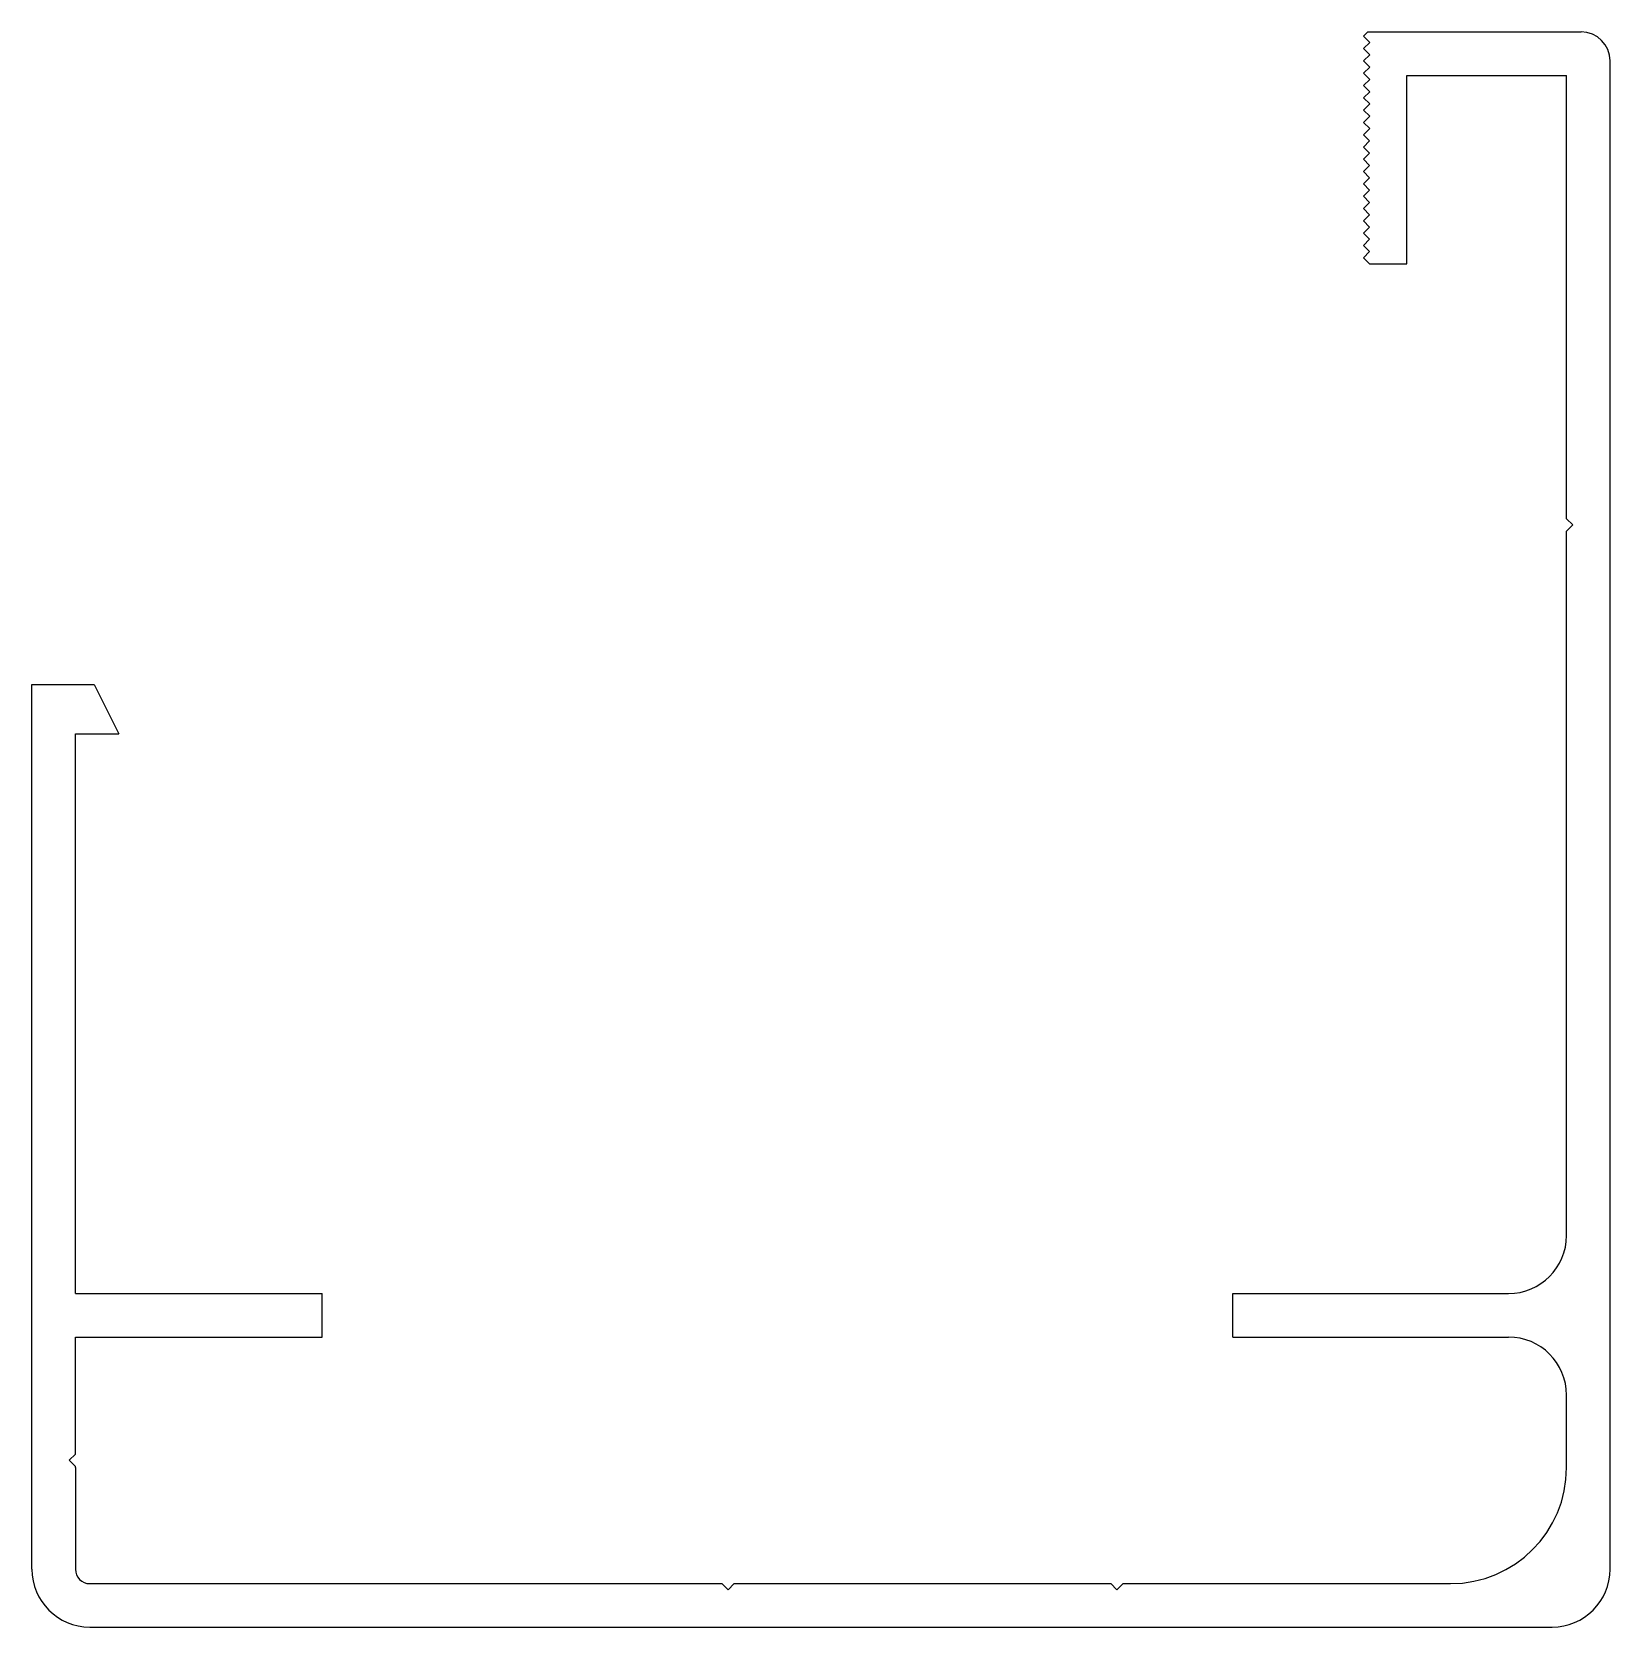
# Model space of a CAD drawing. Header units: inches. Extents: x 0 to 2.14, y 0 to 2.17.
import ezdxf

# ---------------------------------------------------------------- set-up
doc = ezdxf.new("R2010")
doc.units = ezdxf.units.IN
doc.header["$MEASUREMENT"] = 0

msp = doc.modelspace()

# ---------------------------------------------------------------- linework, layer by layer
for p, q in [((1.8071, 2.1594), (1.8131, 2.1654)), ((1.8155, 2.151), (1.8071, 2.1594)), ((1.8071, 2.1427), (1.8155, 2.151)), ((1.8131, 2.1654), (2.1024, 2.1654)), ((1.8155, 2.1343), (1.8071, 2.1427)), ((1.8071, 2.126), (1.8155, 2.1343)), ((1.8155, 2.1176), (1.8071, 2.126)), ((2.1417, 0.0787), (2.1417, 2.126)), ((1.8071, 2.1093), (1.8155, 2.1176)), ((1.8155, 2.1009), (1.8071, 2.1093)), ((1.8071, 2.0926), (1.8155, 2.1009)), ((1.8661, 2.1063), (2.0827, 2.1063)), ((1.8661, 1.8504), (1.8661, 2.1063)), ((2.0827, 1.5044), (2.0827, 2.1063)), ((1.8155, 2.0842), (1.8071, 2.0926)), ((1.8071, 2.0759), (1.8155, 2.0842)), ((1.8155, 2.0675), (1.8071, 2.0759)), ((1.8071, 2.0592), (1.8155, 2.0675)), ((1.8155, 2.0508), (1.8071, 2.0592)), ((1.8071, 2.0425), (1.8155, 2.0508)), ((1.8155, 2.0341), (1.8071, 2.0425)), ((1.8071, 2.0258), (1.8155, 2.0341)), ((1.8154, 2.0174), (1.8071, 2.0258)), ((1.8071, 2.0091), (1.8154, 2.0174)), ((1.8154, 2.0007), (1.8071, 2.0091)), ((1.8071, 1.9924), (1.8154, 2.0007)), ((1.8154, 1.984), (1.8071, 1.9924)), ((1.8071, 1.9757), (1.8154, 1.984)), ((1.8154, 1.9673), (1.8071, 1.9757)), ((1.8071, 1.959), (1.8154, 1.9673)), ((1.8154, 1.9506), (1.8071, 1.959)), ((1.8071, 1.9423), (1.8154, 1.9506)), ((1.8154, 1.9339), (1.8071, 1.9423)), ((1.8071, 1.9256), (1.8154, 1.9339)), ((1.8154, 1.9172), (1.8071, 1.9256)), ((1.8071, 1.9089), (1.8154, 1.9172)), ((1.8154, 1.9005), (1.8071, 1.9089)), ((1.8071, 1.8921), (1.8154, 1.9005)), ((1.8154, 1.8838), (1.8071, 1.8921)), ((1.8071, 1.8754), (1.8154, 1.8838)), ((1.8154, 1.8671), (1.8071, 1.8754)), ((1.8071, 1.8587), (1.8154, 1.8671)), ((1.8154, 1.8504), (1.8071, 1.8587)), ((1.8154, 1.8504), (1.8661, 1.8504)), ((2.091, 1.4961), (2.0827, 1.5044)), ((2.0827, 1.4877), (2.091, 1.4961)), ((2.0827, 0.5315), (2.0827, 1.4877)), ((0, 0.0787), (0, 1.2795)), ((0, 1.2795), (0.0846, 1.2795)), ((0.0846, 1.2795), (0.1181, 1.2126)), ((0.0591, 0.4528), (0.0591, 1.2126)), ((0.0591, 1.2126), (0.1181, 1.2126)), ((0.0591, 0.4528), (0.3937, 0.4528)), ((0.3937, 0.3937), (0.3937, 0.4528)), ((1.6299, 0.3937), (1.6299, 0.4528)), ((1.6299, 0.4528), (2.0039, 0.4528)), ((0.0591, 0.3937), (0.3937, 0.3937)), ((0.0591, 0.2347), (0.0591, 0.3937)), ((1.6299, 0.3937), (2.0039, 0.3937)), ((2.0827, 0.2165), (2.0827, 0.315)), ((0.0507, 0.2264), (0.0591, 0.2347)), ((0.0507, 0.2264), (0.0591, 0.218)), ((0.0591, 0.2165), (0.0591, 0.218)), ((0.0591, 0.2165), (0.0591, 0.0787)), ((0.0787, 0.0591), (0.9365, 0.0591)), ((0.9449, 0.0507), (0.9365, 0.0591)), ((0.9449, 0.0507), (0.9532, 0.0591)), ((0.9532, 0.0591), (1.4641, 0.0591)), ((1.4724, 0.0507), (1.4641, 0.0591)), ((1.4724, 0.0507), (1.4808, 0.0591)), ((1.4808, 0.0591), (1.9252, 0.0591)), ((0.0787, 0), (2.063, 0))]:
    msp.add_line(p, q)
for centre, radius, start, end in [((2.1024, 2.126), 0.0394, 0, 90), ((2.0039, 0.5315), 0.0787, 270, 0), ((2.0039, 0.315), 0.0787, 0, 90), ((1.9252, 0.2165), 0.1575, 270, 0), ((0.0787, 0.0787), 0.0787, 180, 270), ((0.0787, 0.0787), 0.0197, 180, 270), ((2.063, 0.0787), 0.0787, 270, 0)]:
    msp.add_arc(centre, radius, start, end)

doc.saveas('drawing.dxf')
